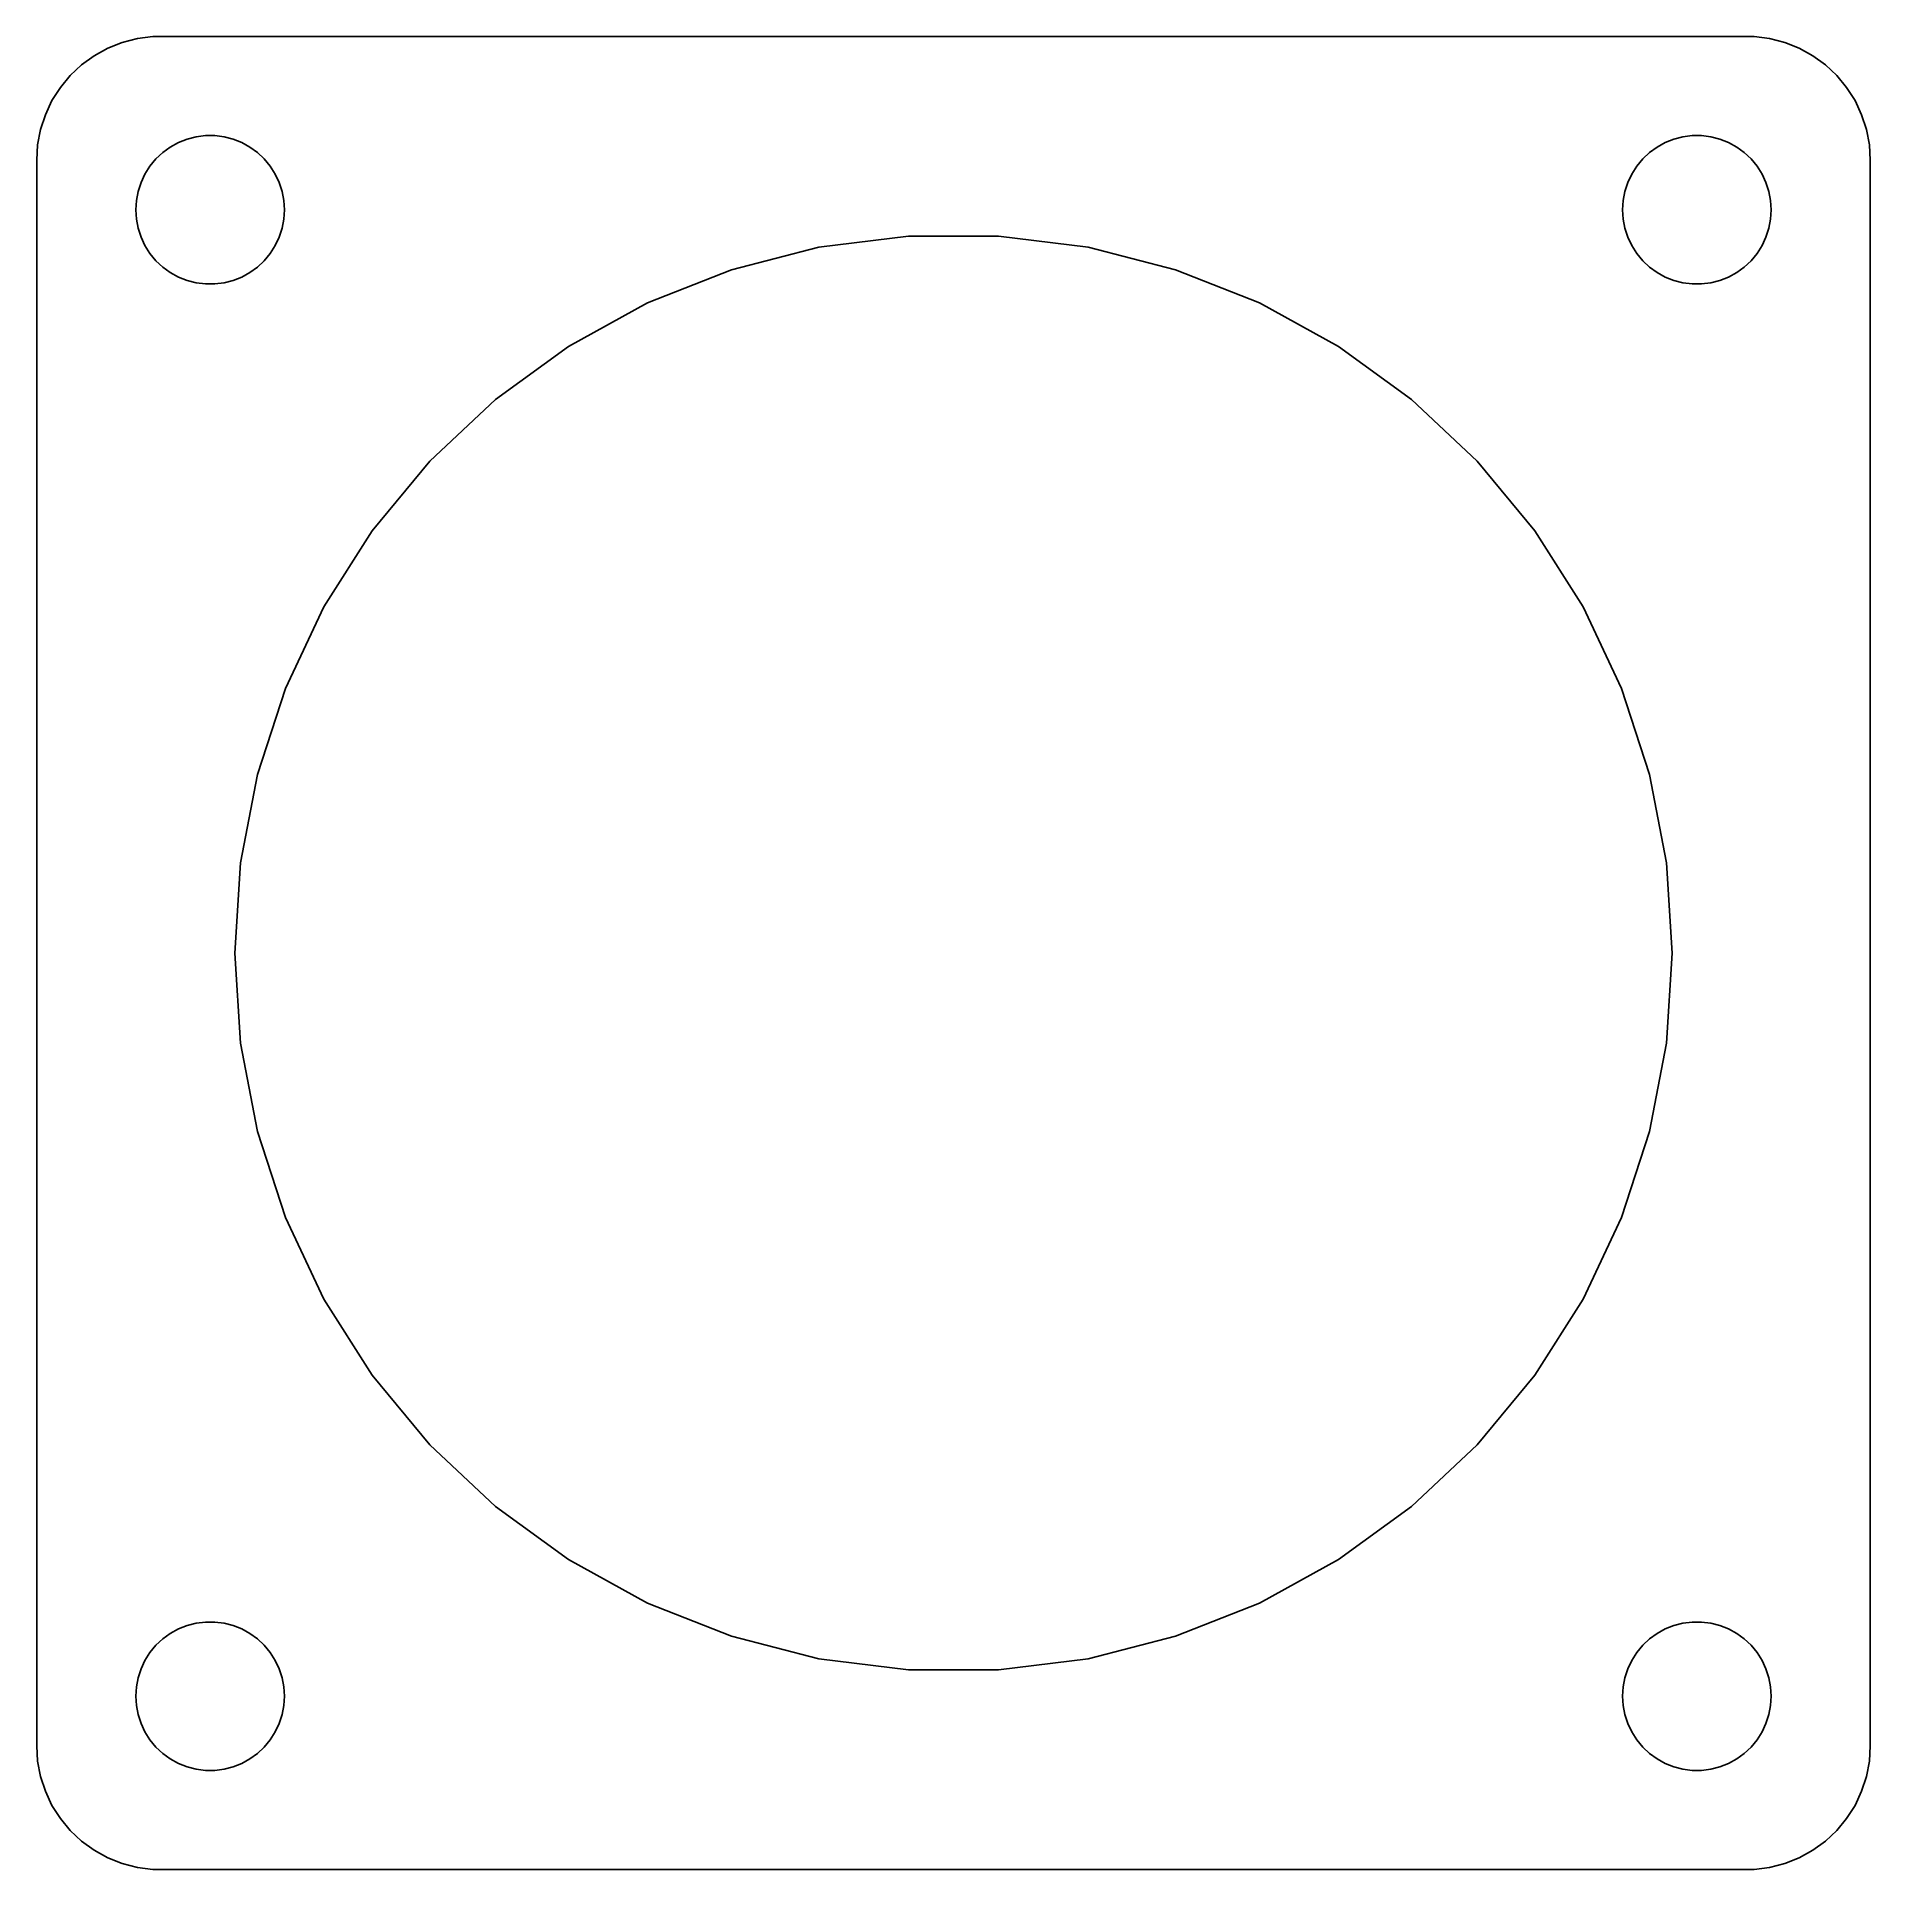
# Model space of a CAD drawing. Header units: metres. Extents: x -37 to 37, y -37 to 37.
import ezdxf

# ---------------------------------------------------------------- set-up
doc = ezdxf.new("R2010")
doc.units = ezdxf.units.M

msp = doc.modelspace()

# ---------------------------------------------------------------- linework, layer by layer
for p, q in [((-34.1289, 36.5241), (-34.6791, 36.2216)), ((-33.5451, 36.7553), (-34.1289, 36.5241)), ((-32.9369, 36.9114), (-33.5451, 36.7553)), ((-32.3139, 36.9901), (-32.9369, 36.9114)), ((32.3139, 36.9901), (-32.3139, 36.9901)), ((32.9369, 36.9114), (32.3139, 36.9901)), ((33.5451, 36.7553), (32.9369, 36.9114)), ((34.1289, 36.5241), (33.5451, 36.7553)), ((34.6791, 36.2216), (34.1289, 36.5241)), ((-35.1871, 35.8526), (-35.6448, 35.4227)), ((-34.6791, 36.2216), (-35.1871, 35.8526)), ((35.1871, 35.8526), (34.6791, 36.2216)), ((35.6448, 35.4227), (35.1871, 35.8526)), ((-36.0451, 34.9389), (-36.3815, 34.4088)), ((-35.6448, 35.4227), (-36.0451, 34.9389)), ((36.0451, 34.9389), (35.6448, 35.4227)), ((36.3815, 34.4088), (36.0451, 34.9389)), ((-36.3815, 34.4088), (-36.6489, 33.8406)), ((36.6489, 33.8406), (36.3815, 34.4088)), ((-36.6489, 33.8406), (-36.8429, 33.2434)), ((36.8429, 33.2434), (36.6489, 33.8406)), ((-36.9606, 32.6267), (-37, 32)), ((-36.8429, 33.2434), (-36.9606, 32.6267)), ((-31.6075, 32.533), (-31.2773, 32.7145)), ((-31.2773, 32.7145), (-30.927, 32.8532)), ((-30.927, 32.8532), (-30.5621, 32.9469)), ((-30.5621, 32.9469), (-30.1884, 32.9941)), ((-30.1884, 32.9941), (-29.8116, 32.9941)), ((-29.8116, 32.9941), (-29.4379, 32.9469)), ((-29.4379, 32.9469), (-29.0729, 32.8532)), ((-29.0729, 32.8532), (-28.7227, 32.7145)), ((-28.7227, 32.7145), (-28.3925, 32.533)), ((28.3925, 32.533), (28.7227, 32.7145)), ((28.7227, 32.7145), (29.0729, 32.8532)), ((29.0729, 32.8532), (29.4379, 32.9469)), ((29.4379, 32.9469), (29.8116, 32.9941)), ((29.8116, 32.9941), (30.1884, 32.9941)), ((30.1884, 32.9941), (30.5621, 32.9469)), ((30.5621, 32.9469), (30.927, 32.8532)), ((30.927, 32.8532), (31.2773, 32.7145)), ((31.2773, 32.7145), (31.6075, 32.533)), ((36.9606, 32.6267), (36.8429, 33.2434)), ((37, 32), (36.9606, 32.6267)), ((-37, 32), (-37, -32)), ((-32.427, 31.7634), (-32.1869, 32.0536)), ((-32.1869, 32.0536), (-31.9123, 32.3115)), ((-31.9123, 32.3115), (-31.6075, 32.533)), ((-28.3925, 32.533), (-28.0877, 32.3115)), ((-28.0877, 32.3115), (-27.8131, 32.0536)), ((-27.8131, 32.0536), (-27.5729, 31.7634)), ((27.5729, 31.7634), (27.8131, 32.0536)), ((27.8131, 32.0536), (28.0877, 32.3115)), ((28.0877, 32.3115), (28.3925, 32.533)), ((31.6075, 32.533), (31.9123, 32.3115)), ((31.9123, 32.3115), (32.1869, 32.0536)), ((32.1869, 32.0536), (32.427, 31.7634)), ((37, -32), (37, 32)), ((-32.9057, 30.7461), (-32.7893, 31.1044)), ((-32.7893, 31.1044), (-32.6289, 31.4453)), ((-32.6289, 31.4453), (-32.427, 31.7634)), ((-27.5729, 31.7634), (-27.3711, 31.4453)), ((-27.3711, 31.4453), (-27.2107, 31.1044)), ((-27.2107, 31.1044), (-27.0942, 30.7461)), ((27.0942, 30.7461), (27.2107, 31.1044)), ((27.2107, 31.1044), (27.3711, 31.4453)), ((27.3711, 31.4453), (27.5729, 31.7634)), ((32.427, 31.7634), (32.6289, 31.4453)), ((32.6289, 31.4453), (32.7893, 31.1044)), ((32.7893, 31.1044), (32.9057, 30.7461)), ((-33, 30), (-32.9763, 30.376)), ((-32.9763, 30.376), (-32.9057, 30.7461)), ((-27.0942, 30.7461), (-27.0237, 30.376)), ((-27.0237, 30.376), (-27, 30)), ((27, 30), (27.0237, 30.376)), ((27.0237, 30.376), (27.0942, 30.7461)), ((32.9057, 30.7461), (32.9763, 30.376)), ((32.9763, 30.376), (33, 30)), ((-32.9763, 29.624), (-33, 30)), ((-32.9057, 29.2539), (-32.9763, 29.624)), ((-27.0237, 29.624), (-27.0942, 29.2539)), ((-27, 30), (-27.0237, 29.624)), ((27.0237, 29.624), (27, 30)), ((27.0942, 29.2539), (27.0237, 29.624)), ((32.9763, 29.624), (32.9057, 29.2539)), ((33, 30), (32.9763, 29.624)), ((-32.7893, 28.8956), (-32.9057, 29.2539)), ((-32.6289, 28.5547), (-32.7893, 28.8956)), ((-27.2107, 28.8956), (-27.3711, 28.5547)), ((-27.0942, 29.2539), (-27.2107, 28.8956)), ((-5.43405, 28.4863), (-1.82092, 28.9428)), ((-1.82092, 28.9428), (1.82092, 28.9428)), ((1.82092, 28.9428), (5.43405, 28.4863)), ((27.2107, 28.8956), (27.0942, 29.2539)), ((27.3711, 28.5547), (27.2107, 28.8956)), ((32.7893, 28.8956), (32.6289, 28.5547)), ((32.9057, 29.2539), (32.7893, 28.8956)), ((-32.427, 28.2366), (-32.6289, 28.5547)), ((-32.1869, 27.9464), (-32.427, 28.2366)), ((-27.5729, 28.2366), (-27.8131, 27.9464)), ((-27.3711, 28.5547), (-27.5729, 28.2366)), ((-8.96149, 27.5806), (-5.43405, 28.4863)), ((5.43405, 28.4863), (8.96149, 27.5806)), ((27.5729, 28.2366), (27.3711, 28.5547)), ((27.8131, 27.9464), (27.5729, 28.2366)), ((32.427, 28.2366), (32.1869, 27.9464)), ((32.6289, 28.5547), (32.427, 28.2366)), ((-31.9123, 27.6884), (-32.1869, 27.9464)), ((-31.6075, 27.467), (-31.9123, 27.6884)), ((-31.2773, 27.2855), (-31.6075, 27.467)), ((-28.3925, 27.467), (-28.7227, 27.2855)), ((-28.0877, 27.6884), (-28.3925, 27.467)), ((-27.8131, 27.9464), (-28.0877, 27.6884)), ((-12.3476, 26.24), (-8.96149, 27.5806)), ((8.96149, 27.5806), (12.3476, 26.24)), ((28.0877, 27.6884), (27.8131, 27.9464)), ((28.3925, 27.467), (28.0877, 27.6884)), ((28.7227, 27.2855), (28.3925, 27.467)), ((31.6075, 27.467), (31.2773, 27.2855)), ((31.9123, 27.6884), (31.6075, 27.467)), ((32.1869, 27.9464), (31.9123, 27.6884)), ((-30.927, 27.1468), (-31.2773, 27.2855)), ((-30.5621, 27.0531), (-30.927, 27.1468)), ((-30.1884, 27.0059), (-30.5621, 27.0531)), ((-29.8116, 27.0059), (-30.1884, 27.0059)), ((-29.4379, 27.0531), (-29.8116, 27.0059)), ((-29.0729, 27.1468), (-29.4379, 27.0531)), ((-28.7227, 27.2855), (-29.0729, 27.1468)), ((29.0729, 27.1468), (28.7227, 27.2855)), ((29.4379, 27.0531), (29.0729, 27.1468)), ((29.8116, 27.0059), (29.4379, 27.0531)), ((30.1884, 27.0059), (29.8116, 27.0059)), ((30.5621, 27.0531), (30.1884, 27.0059)), ((30.927, 27.1468), (30.5621, 27.0531)), ((31.2773, 27.2855), (30.927, 27.1468)), ((-15.539, 24.4855), (-12.3476, 26.24)), ((12.3476, 26.24), (15.539, 24.4855)), ((-18.4853, 22.3449), (-15.539, 24.4855)), ((15.539, 24.4855), (18.4853, 22.3449)), ((-21.1401, 19.8519), (-18.4853, 22.3449)), ((18.4853, 22.3449), (21.1401, 19.8519)), ((-23.4615, 17.0458), (-21.1401, 19.8519)), ((21.1401, 19.8519), (23.4615, 17.0458)), ((-25.4129, 13.9709), (-23.4615, 17.0458)), ((23.4615, 17.0458), (25.4129, 13.9709)), ((-26.9635, 10.6756), (-25.4129, 13.9709)), ((25.4129, 13.9709), (26.9635, 10.6756)), ((-28.0889, 7.21201), (-26.9635, 10.6756)), ((26.9635, 10.6756), (28.0889, 7.21201)), ((-28.7713, 3.63466), (-28.0889, 7.21201)), ((28.0889, 7.21201), (28.7713, 3.63466)), ((-29, 0), (-28.7713, 3.63466)), ((28.7713, 3.63466), (29, 0)), ((-28.7713, -3.63466), (-29, 0)), ((29, 0), (28.7713, -3.63466)), ((-28.0889, -7.21201), (-28.7713, -3.63466)), ((28.7713, -3.63466), (28.0889, -7.21201)), ((-26.9635, -10.6756), (-28.0889, -7.21201)), ((28.0889, -7.21201), (26.9635, -10.6756)), ((-25.4129, -13.9709), (-26.9635, -10.6756)), ((26.9635, -10.6756), (25.4129, -13.9709)), ((-23.4615, -17.0458), (-25.4129, -13.9709)), ((25.4129, -13.9709), (23.4615, -17.0458)), ((-21.1401, -19.8519), (-23.4615, -17.0458)), ((23.4615, -17.0458), (21.1401, -19.8519)), ((-18.4853, -22.3449), (-21.1401, -19.8519)), ((21.1401, -19.8519), (18.4853, -22.3449)), ((-15.539, -24.4855), (-18.4853, -22.3449)), ((18.4853, -22.3449), (15.539, -24.4855)), ((-12.3476, -26.24), (-15.539, -24.4855)), ((15.539, -24.4855), (12.3476, -26.24)), ((-8.96149, -27.5806), (-12.3476, -26.24)), ((12.3476, -26.24), (8.96149, -27.5806)), ((-31.6075, -27.467), (-31.2773, -27.2855)), ((-31.2773, -27.2855), (-30.927, -27.1468)), ((-30.927, -27.1468), (-30.5621, -27.0531)), ((-30.5621, -27.0531), (-30.1884, -27.0059)), ((-30.1884, -27.0059), (-29.8116, -27.0059)), ((-29.8116, -27.0059), (-29.4379, -27.0531)), ((-29.4379, -27.0531), (-29.0729, -27.1468)), ((-29.0729, -27.1468), (-28.7227, -27.2855)), ((-28.7227, -27.2855), (-28.3925, -27.467)), ((28.3925, -27.467), (28.7227, -27.2855)), ((28.7227, -27.2855), (29.0729, -27.1468)), ((29.0729, -27.1468), (29.4379, -27.0531)), ((29.4379, -27.0531), (29.8116, -27.0059)), ((29.8116, -27.0059), (30.1884, -27.0059)), ((30.1884, -27.0059), (30.5621, -27.0531)), ((30.5621, -27.0531), (30.927, -27.1468)), ((30.927, -27.1468), (31.2773, -27.2855)), ((31.2773, -27.2855), (31.6075, -27.467)), ((-32.427, -28.2366), (-32.1869, -27.9464)), ((-32.1869, -27.9464), (-31.9123, -27.6884)), ((-31.9123, -27.6884), (-31.6075, -27.467)), ((-28.3925, -27.467), (-28.0877, -27.6884)), ((-28.0877, -27.6884), (-27.8131, -27.9464)), ((-27.8131, -27.9464), (-27.5729, -28.2366)), ((-5.43405, -28.4863), (-8.96149, -27.5806)), ((8.96149, -27.5806), (5.43405, -28.4863)), ((27.5729, -28.2366), (27.8131, -27.9464)), ((27.8131, -27.9464), (28.0877, -27.6884)), ((28.0877, -27.6884), (28.3925, -27.467)), ((31.6075, -27.467), (31.9123, -27.6884)), ((31.9123, -27.6884), (32.1869, -27.9464)), ((32.1869, -27.9464), (32.427, -28.2366)), ((-32.7893, -28.8956), (-32.6289, -28.5547)), ((-32.6289, -28.5547), (-32.427, -28.2366)), ((-27.5729, -28.2366), (-27.3711, -28.5547)), ((-27.3711, -28.5547), (-27.2107, -28.8956)), ((-1.82092, -28.9428), (-5.43405, -28.4863)), ((5.43405, -28.4863), (1.82092, -28.9428)), ((27.2107, -28.8956), (27.3711, -28.5547)), ((27.3711, -28.5547), (27.5729, -28.2366)), ((32.427, -28.2366), (32.6289, -28.5547)), ((32.6289, -28.5547), (32.7893, -28.8956)), ((-32.9763, -29.624), (-32.9057, -29.2539)), ((-32.9057, -29.2539), (-32.7893, -28.8956)), ((-27.2107, -28.8956), (-27.0942, -29.2539)), ((-27.0942, -29.2539), (-27.0237, -29.624)), ((1.82092, -28.9428), (-1.82092, -28.9428)), ((27.0237, -29.624), (27.0942, -29.2539)), ((27.0942, -29.2539), (27.2107, -28.8956)), ((32.7893, -28.8956), (32.9057, -29.2539)), ((32.9057, -29.2539), (32.9763, -29.624)), ((-33, -30), (-32.9763, -29.624)), ((-32.9763, -30.376), (-33, -30)), ((-27.0237, -29.624), (-27, -30)), ((-27, -30), (-27.0237, -30.376)), ((27, -30), (27.0237, -29.624)), ((27.0237, -30.376), (27, -30)), ((32.9763, -29.624), (33, -30)), ((33, -30), (32.9763, -30.376)), ((-32.9057, -30.7461), (-32.9763, -30.376)), ((-32.7893, -31.1044), (-32.9057, -30.7461)), ((-27.0942, -30.7461), (-27.2107, -31.1044)), ((-27.0237, -30.376), (-27.0942, -30.7461)), ((27.0942, -30.7461), (27.0237, -30.376)), ((27.2107, -31.1044), (27.0942, -30.7461)), ((32.9057, -30.7461), (32.7893, -31.1044)), ((32.9763, -30.376), (32.9057, -30.7461)), ((-32.6289, -31.4453), (-32.7893, -31.1044)), ((-32.427, -31.7634), (-32.6289, -31.4453)), ((-32.1869, -32.0536), (-32.427, -31.7634)), ((-27.5729, -31.7634), (-27.8131, -32.0536)), ((-27.3711, -31.4453), (-27.5729, -31.7634)), ((-27.2107, -31.1044), (-27.3711, -31.4453)), ((27.3711, -31.4453), (27.2107, -31.1044)), ((27.5729, -31.7634), (27.3711, -31.4453)), ((27.8131, -32.0536), (27.5729, -31.7634)), ((32.427, -31.7634), (32.1869, -32.0536)), ((32.6289, -31.4453), (32.427, -31.7634)), ((32.7893, -31.1044), (32.6289, -31.4453)), ((-37, -32), (-36.9606, -32.6267)), ((-31.9123, -32.3115), (-32.1869, -32.0536)), ((-31.6075, -32.533), (-31.9123, -32.3115)), ((-31.2773, -32.7145), (-31.6075, -32.533)), ((-28.3925, -32.533), (-28.7227, -32.7145)), ((-28.0877, -32.3115), (-28.3925, -32.533)), ((-27.8131, -32.0536), (-28.0877, -32.3115)), ((28.0877, -32.3115), (27.8131, -32.0536)), ((28.3925, -32.533), (28.0877, -32.3115)), ((28.7227, -32.7145), (28.3925, -32.533)), ((31.6075, -32.533), (31.2773, -32.7145)), ((31.9123, -32.3115), (31.6075, -32.533)), ((32.1869, -32.0536), (31.9123, -32.3115)), ((36.9606, -32.6267), (37, -32)), ((-36.9606, -32.6267), (-36.8429, -33.2434)), ((-36.8429, -33.2434), (-36.6489, -33.8406)), ((-30.927, -32.8532), (-31.2773, -32.7145)), ((-30.5621, -32.9469), (-30.927, -32.8532)), ((-30.1884, -32.9941), (-30.5621, -32.9469)), ((-29.8116, -32.9941), (-30.1884, -32.9941)), ((-29.4379, -32.9469), (-29.8116, -32.9941)), ((-29.0729, -32.8532), (-29.4379, -32.9469)), ((-28.7227, -32.7145), (-29.0729, -32.8532)), ((29.0729, -32.8532), (28.7227, -32.7145)), ((29.4379, -32.9469), (29.0729, -32.8532)), ((29.8116, -32.9941), (29.4379, -32.9469)), ((30.1884, -32.9941), (29.8116, -32.9941)), ((30.5621, -32.9469), (30.1884, -32.9941)), ((30.927, -32.8532), (30.5621, -32.9469)), ((31.2773, -32.7145), (30.927, -32.8532)), ((36.6489, -33.8406), (36.8429, -33.2434)), ((36.8429, -33.2434), (36.9606, -32.6267)), ((-36.6489, -33.8406), (-36.3815, -34.4088)), ((36.3815, -34.4088), (36.6489, -33.8406)), ((-36.3815, -34.4088), (-36.0451, -34.9389)), ((36.0451, -34.9389), (36.3815, -34.4088)), ((-36.0451, -34.9389), (-35.6448, -35.4227)), ((-35.6448, -35.4227), (-35.1871, -35.8526)), ((35.1871, -35.8526), (35.6448, -35.4227)), ((35.6448, -35.4227), (36.0451, -34.9389)), ((-35.1871, -35.8526), (-34.6791, -36.2216)), ((-34.6791, -36.2216), (-34.1289, -36.5241)), ((34.1289, -36.5241), (34.6791, -36.2216)), ((34.6791, -36.2216), (35.1871, -35.8526)), ((-34.1289, -36.5241), (-33.5451, -36.7553)), ((-33.5451, -36.7553), (-32.9369, -36.9114)), ((-32.9369, -36.9114), (-32.3139, -36.9901)), ((-32.3139, -36.9901), (32.3139, -36.9901)), ((32.3139, -36.9901), (32.9369, -36.9114)), ((32.9369, -36.9114), (33.5451, -36.7553)), ((33.5451, -36.7553), (34.1289, -36.5241))]:
    msp.add_line(p, q)

doc.saveas('drawing.dxf')
